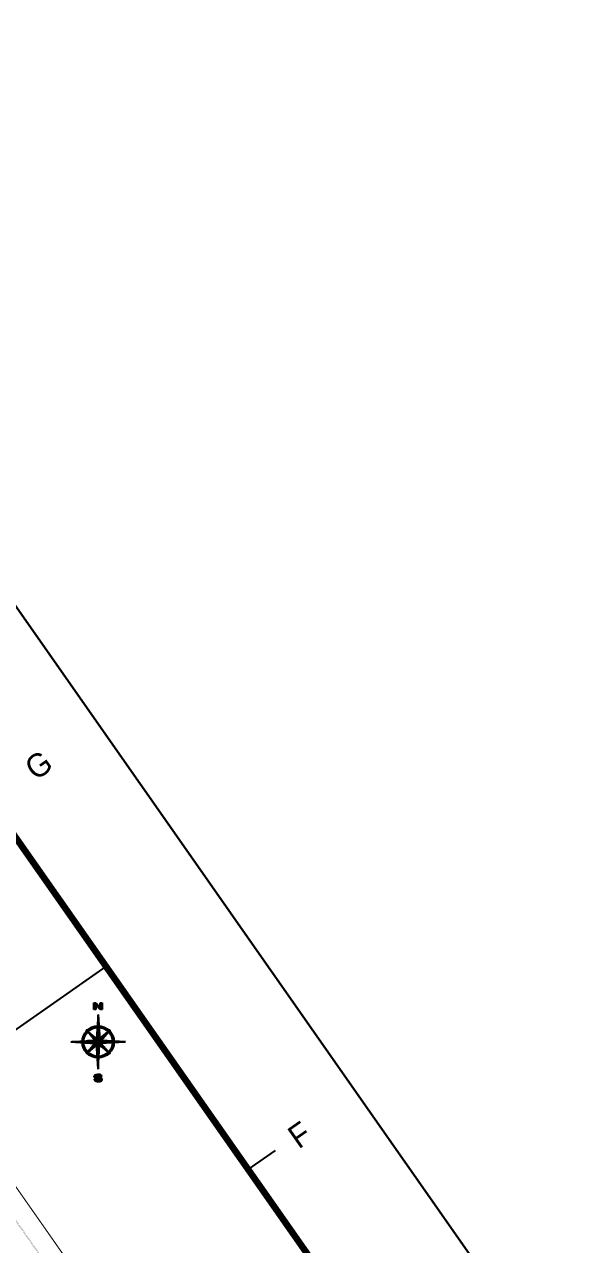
# Model space of a CAD drawing. Header units: millimetres. Extents: x 152904052 to 153933663, y 538271515 to 539240469.
# Drawn here: x 153655708 to 153738676, y 539056459 to 539240469 of the extents above; entities that cross this region are included whole.
import ezdxf

# ---------------------------------------------------------------- set-up
doc = ezdxf.new("R2010")
doc.units = ezdxf.units.MM
doc.linetypes.add('HIDDEN', pattern=[5.08, 2.54, -2.54])
doc.layers.add('BORD', color=7, linetype='Continuous')
doc.layers.add('e-wire', color=4, linetype='Continuous')
doc.styles.add('굴림', font='Gulim.ttf')

# ---------------------------------------------------------------- blocks, each defined once
blk = doc.blocks.new('SHEET')
at = {"layer": 'e-wire', "color": 1, "true_color": 0xff0000}
blk.add_lwpolyline([(0, 0), (841, 0), (841, -594), (0, -594)], close=True, dxfattribs=at)

msp = doc.modelspace()

# ---------------------------------------------------------------- linework, layer by layer
at = {"layer": 'BORD', "linetype": 'Continuous', "lineweight": -3}
for p, q in [((153666174.7, 539091915.2), (153666174.7, 539092922.2)), ((153666174.7, 539092922.2), (153666480.7, 539092922.2)), ((153666236.8, 539091915.2), (153666236.8, 539092922.2)), ((153666310.3, 539091915.2), (153666310.3, 539092922.2)), ((153666383.8, 539091915.2), (153666383.8, 539092922.2)), ((153666457.2, 539091915.2), (153666457.2, 539092922.2)), ((153667133.7, 539091918.6), (153666463.7, 539092639.8)), ((153666463.7, 539092639.8), (153666463.7, 539091915.2)), ((153666480.7, 539092922.2), (153667130.3, 539092238.4)), ((153666530.7, 539092567.7), (153666530.7, 539092869.6)), ((153666604.2, 539092488.6), (153666604.2, 539092792.3)), ((153666677.7, 539092409.6), (153666677.7, 539092714.9)), ((153666751.1, 539092330.5), (153666751.1, 539092637.6)), ((153666824.6, 539092251.4), (153666824.6, 539092560.2)), ((153666898.1, 539092172.3), (153666898.1, 539092482.9)), ((153666971.6, 539092093.2), (153666971.6, 539092405.5)), ((153667045.1, 539092014.1), (153667045.1, 539092328.2)), ((153667118.5, 539091935), (153667118.5, 539092250.8)), ((153667130.3, 539092238.4), (153667130.3, 539092922.2)), ((153667130.3, 539092922.2), (153667436.4, 539092922.2)), ((153667192, 539091918.6), (153667192, 539092922.2)), ((153667265.5, 539091918.6), (153667265.5, 539092922.2)), ((153667339, 539091918.6), (153667339, 539092922.2)), ((153667412.4, 539091918.6), (153667412.4, 539092922.2)), ((153667436.4, 539092922.2), (153667436.4, 539091918.6)), ((153666463.7, 539091915.2), (153666174.7, 539091915.2)), ((153666820.1, 539091137.3), (153666593.5, 539087491.4)), ((153666820.1, 539091148.6), (153666820.1, 539087022)), ((153666820.1, 539091137.3), (153667060.8, 539087262.8)), ((153666824.6, 539087026.6), (153666824.6, 539091064)), ((153667436.4, 539091918.6), (153667133.7, 539091918.6)), ((153665000, 539088842.1), (153666579.4, 539087262.7)), ((153666593.5, 539087491.4), (153665000, 539088842.1)), ((153666350.7, 539087248.6), (153665000, 539088842.1)), ((153665361.1, 539088481), (153665000, 539088842.1)), ((153665054.8, 539088795.6), (153665046.5, 539088795.6)), ((153665141.5, 539088722.1), (153665119.9, 539088722.1)), ((153665228.2, 539088648.7), (153665193.4, 539088648.7)), ((153665314.9, 539088575.2), (153665266.9, 539088575.2)), ((153666898.1, 539087100.1), (153666898.1, 539089881.5)), ((153666971.6, 539087173.5), (153666971.6, 539088699)), ((153667046.6, 539087491.4), (153668640.2, 539088842.1)), ((153668640.2, 539088842.1), (153667060.8, 539087262.7)), ((153667289.5, 539087248.6), (153668640.2, 539088842.1)), ((153668279, 539088481), (153668640.2, 539088842.1)), ((153668367.7, 539088520.6), (153668367.7, 539088569.6)), ((153668441.1, 539088607.3), (153668441.1, 539088643.1)), ((153668514.6, 539088694), (153668514.6, 539088716.6)), ((153668588.1, 539088780.7), (153668588.1, 539088790.1)), ((153662693.5, 539087022), (153666579.4, 539087262.7)), ((153662693.5, 539087022), (153666820.1, 539087022)), ((153662693.5, 539087022), (153666350.7, 539086795.5)), ((153666809.9, 539087032.1), (153662856.9, 539087032.1)), ((153666736.5, 539087105.6), (153664043.1, 539087105.6)), ((153666350.7, 539086795.5), (153665000, 539085201.9)), ((153666579.4, 539086781.3), (153665000, 539085201.9)), ((153666663, 539087179.1), (153665229.2, 539087179.1)), ((153665401.6, 539088501.7), (153665340.4, 539088501.7)), ((153665488.3, 539088428.2), (153665413.9, 539088428.2)), ((153665575, 539088354.8), (153665487.3, 539088354.8)), ((153665661.7, 539088281.3), (153665560.8, 539088281.3)), ((153665748.3, 539088207.8), (153665634.3, 539088207.8)), ((153665835, 539088134.3), (153665707.8, 539088134.3)), ((153665921.7, 539088060.8), (153665781.3, 539088060.8)), ((153666008.4, 539087987.4), (153665854.7, 539087987.4)), ((153666095.1, 539087913.9), (153665928.2, 539087913.9)), ((153666181.8, 539087840.4), (153666001.7, 539087840.4)), ((153666268.5, 539087766.9), (153666075.2, 539087766.9)), ((153666355.2, 539087693.5), (153666148.6, 539087693.5)), ((153666441.9, 539087620), (153666222.1, 539087620)), ((153666528.5, 539087546.5), (153666295.6, 539087546.5)), ((153666310.3, 539086512.2), (153666310.3, 539086747.8)), ((153666350.7, 539086795.5), (153666579.4, 539086781.3)), ((153666592.4, 539087473), (153666369.1, 539087473)), ((153666383.8, 539086585.7), (153666383.8, 539086793.4)), ((153666589.5, 539087252.6), (153666415.3, 539087252.6)), ((153666587.8, 539087399.5), (153666442.6, 539087399.5)), ((153666457.2, 539086659.2), (153666457.2, 539086788.8)), ((153666583.3, 539087326.1), (153666516, 539087326.1)), ((153666530.7, 539086732.7), (153666530.7, 539086784.2)), ((153666820.1, 539082941.6), (153666579.2, 539086781.1)), ((153666593.5, 539087491.4), (153666579.4, 539087262.7)), ((153666820.1, 539087022), (153666579.4, 539087262.7)), ((153666820.1, 539087022), (153666579.4, 539086781.3)), ((153666820.1, 539086738.2), (153666582, 539086738.2)), ((153666820.1, 539086811.7), (153666609.8, 539086811.7)), ((153666820.1, 539086885.2), (153666683.2, 539086885.2)), ((153666820.1, 539086958.7), (153666756.7, 539086958.7)), ((153666820.1, 539087022), (153667060.8, 539087262.7)), ((153666820.1, 539087022), (153666820.1, 539082895.5)), ((153666820.1, 539087022), (153667060.8, 539086781.3)), ((153666820.1, 539087022), (153670946.6, 539087022)), ((153669923.8, 539086958.7), (153666883.4, 539086958.7)), ((153668737.7, 539086885.2), (153666956.9, 539086885.2)), ((153667551.5, 539086811.7), (153667030.4, 539086811.7)), ((153667045.1, 539087247), (153667045.1, 539087516.5)), ((153667046.6, 539086552.6), (153667060.8, 539086781.3)), ((153667103.9, 539086738.2), (153667058.1, 539086738.2)), ((153667289.5, 539087248.6), (153667060.8, 539087262.7)), ((153667289.5, 539086795.5), (153667060.8, 539086781.3)), ((153668640.2, 539085201.9), (153667060.8, 539086781.3)), ((153667118.5, 539087259.2), (153667118.5, 539087320.5)), ((153667192, 539087254.6), (153667192, 539087394)), ((153667265.5, 539087250.1), (153667265.5, 539087467.5)), ((153670946.6, 539087022), (153667289.5, 539087248.6)), ((153670946.6, 539087022), (153667289.5, 539086795.5)), ((153667289.5, 539086795.5), (153668640.2, 539085201.9)), ((153667339, 539087307), (153667339, 539087540.9)), ((153667412.4, 539087393.7), (153667412.4, 539087614.4)), ((153667485.9, 539087480.4), (153667485.9, 539087687.9)), ((153667559.4, 539087567), (153667559.4, 539087761.4)), ((153667632.9, 539087653.7), (153667632.9, 539087834.8)), ((153667706.4, 539087740.4), (153667706.4, 539087908.3)), ((153667779.8, 539087827.1), (153667779.8, 539087981.8)), ((153667853.3, 539087913.8), (153667853.3, 539088055.3)), ((153667926.8, 539088000.5), (153667926.8, 539088128.8)), ((153668000.3, 539088087.2), (153668000.3, 539088202.2)), ((153668073.7, 539088173.9), (153668073.7, 539088275.7)), ((153668147.2, 539088260.6), (153668147.2, 539088349.2)), ((153668220.7, 539088347.3), (153668220.7, 539088422.7)), ((153668294.2, 539088433.9), (153668294.2, 539088496.1)), ((153666593.5, 539086552.6), (153665000, 539085201.9)), ((153665061.1, 539085263.1), (153665061.1, 539085274.1)), ((153665134.6, 539085336.6), (153665134.6, 539085360.8)), ((153665208.1, 539085410.1), (153665208.1, 539085447.5)), ((153665281.6, 539085483.5), (153665281.6, 539085534.2)), ((153665355.1, 539085557), (153665355.1, 539085620.9)), ((153665428.5, 539085630.5), (153665428.5, 539085707.6)), ((153665502, 539085704), (153665502, 539085794.2)), ((153665575.5, 539085777.5), (153665575.5, 539085880.9)), ((153665649, 539085850.9), (153665649, 539085967.6)), ((153665722.4, 539085924.4), (153665722.4, 539086054.3)), ((153665795.9, 539085997.9), (153665795.9, 539086141)), ((153665869.4, 539086071.4), (153665869.4, 539086227.7)), ((153665942.9, 539086144.8), (153665942.9, 539086314.4)), ((153666016.4, 539086218.3), (153666016.4, 539086401.1)), ((153666089.8, 539086291.8), (153666089.8, 539086487.8)), ((153666163.3, 539086365.3), (153666163.3, 539086574.4)), ((153666236.8, 539086438.8), (153666236.8, 539086661.1)), ((153666820.1, 539086664.8), (153666586.6, 539086664.8)), ((153666820.1, 539086591.3), (153666591.1, 539086591.3)), ((153666820.1, 539086517.8), (153666595.7, 539086517.8)), ((153666820.1, 539086444.3), (153666600.2, 539086444.3)), ((153666820.1, 539086370.8), (153666604.8, 539086370.8)), ((153666820.1, 539086297.4), (153666609.3, 539086297.4)), ((153666820.1, 539086223.9), (153666613.9, 539086223.9)), ((153666820.1, 539086150.4), (153666618.4, 539086150.4)), ((153666820.1, 539086076.9), (153666623, 539086076.9)), ((153666820.1, 539086003.5), (153666627.5, 539086003.5)), ((153666820.1, 539085930), (153666632.1, 539085930)), ((153666820.1, 539085856.5), (153666636.6, 539085856.5)), ((153666820.1, 539085783), (153666641.2, 539085783)), ((153666820.1, 539085709.5), (153666645.7, 539085709.5)), ((153666820.1, 539085636.1), (153666650.3, 539085636.1)), ((153666820.1, 539085562.6), (153666654.8, 539085562.6)), ((153666820.1, 539085489.1), (153666659.4, 539085489.1)), ((153666820.1, 539085415.6), (153666663.9, 539085415.6)), ((153666820.1, 539085342.2), (153666668.5, 539085342.2)), ((153666820.1, 539085268.7), (153666673.1, 539085268.7)), ((153666820.1, 539085195.2), (153666677.6, 539085195.2)), ((153666820.1, 539085121.7), (153666682.2, 539085121.7)), ((153666820.1, 539085048.2), (153666686.7, 539085048.2)), ((153666820.1, 539084974.8), (153666691.3, 539084974.8)), ((153666820.1, 539084901.3), (153666695.8, 539084901.3)), ((153666820.1, 539082895.5), (153667046.6, 539086552.6)), ((153667046.6, 539086552.6), (153668640.2, 539085201.9)), ((153667250.8, 539086591.3), (153667049, 539086591.3)), ((153667177.3, 539086664.8), (153667053.6, 539086664.8)), ((153667324.3, 539086517.8), (153667087.7, 539086517.8)), ((153667397.8, 539086444.3), (153667174.4, 539086444.3)), ((153667471.2, 539086370.8), (153667261.1, 539086370.8)), ((153667544.7, 539086297.4), (153667347.8, 539086297.4)), ((153667618.2, 539086223.9), (153667434.5, 539086223.9)), ((153667691.7, 539086150.4), (153667521.1, 539086150.4)), ((153667765.2, 539086076.9), (153667607.8, 539086076.9)), ((153667838.6, 539086003.5), (153667694.5, 539086003.5)), ((153667912.1, 539085930), (153667781.2, 539085930)), ((153667985.6, 539085856.5), (153667867.9, 539085856.5)), ((153668059.1, 539085783), (153667954.6, 539085783)), ((153668132.5, 539085709.5), (153668041.3, 539085709.5)), ((153668206, 539085636.1), (153668128, 539085636.1)), ((153668279.5, 539085562.6), (153668214.7, 539085562.6)), ((153668353, 539085489.1), (153668301.3, 539085489.1)), ((153668426.5, 539085415.6), (153668388, 539085415.6)), ((153668499.9, 539085342.2), (153668474.7, 539085342.2)), ((153668573.4, 539085268.7), (153668561.4, 539085268.7)), ((153666820.1, 539084827.8), (153666700.4, 539084827.8)), ((153666820.1, 539084754.3), (153666704.9, 539084754.3)), ((153666820.1, 539084680.8), (153666709.5, 539084680.8)), ((153666820.1, 539084607.4), (153666714, 539084607.4)), ((153666820.1, 539084533.9), (153666718.6, 539084533.9)), ((153666820.1, 539084460.4), (153666723.1, 539084460.4)), ((153666820.1, 539084386.9), (153666727.7, 539084386.9)), ((153666820.1, 539084313.5), (153666732.2, 539084313.5)), ((153666820.1, 539084240), (153666736.8, 539084240)), ((153666820.1, 539084166.5), (153666741.3, 539084166.5)), ((153666820.1, 539084093), (153666745.9, 539084093)), ((153666820.1, 539084019.5), (153666750.4, 539084019.5)), ((153666820.1, 539083946.1), (153666755, 539083946.1)), ((153666820.1, 539083872.6), (153666759.5, 539083872.6)), ((153666820.1, 539083799.1), (153666764.1, 539083799.1)), ((153666820.1, 539083725.6), (153666768.6, 539083725.6)), ((153666820.1, 539083652.2), (153666773.2, 539083652.2)), ((153666820.1, 539083578.7), (153666777.7, 539083578.7)), ((153666820.1, 539083505.2), (153666782.3, 539083505.2)), ((153666820.1, 539083431.7), (153666786.8, 539083431.7)), ((153666820.1, 539083358.2), (153666791.4, 539083358.2)), ((153666820.1, 539083284.8), (153666796, 539083284.8)), ((153666820.1, 539083211.3), (153666800.5, 539083211.3)), ((153666820.1, 539083137.8), (153666805.1, 539083137.8)), ((153666820.1, 539083064.3), (153666809.6, 539083064.3)), ((153666493.3, 539081359.6), (153666206.8, 539081362.5)), ((153666206.8, 539081362.5), (153666221.3, 539081316.2)), ((153666221.3, 539081316.2), (153666256, 539081249.6)), ((153666241.5, 539081874.4), (153666227, 539081784.8)), ((153666227, 539081784.8), (153666241.5, 539081735.6)), ((153666236.8, 539081751.6), (153666236.8, 539081845.2)), ((153666236.8, 539081286.4), (153666236.8, 539081362.1)), ((153666273.3, 539081935.2), (153666241.5, 539081874.4)), ((153666241.5, 539081735.6), (153666293.6, 539081648.8)), ((153666256, 539081249.6), (153666308.1, 539081183.1)), ((153666400.7, 539082030.6), (153666273.3, 539081935.2)), ((153666293.6, 539081648.8), (153666415.2, 539081573.6)), ((153666308.1, 539081183.1), (153666374.6, 539081139.7)), ((153666310.3, 539081638.5), (153666310.3, 539081962.9)), ((153666310.3, 539081180.3), (153666310.3, 539081361.4)), ((153666383.8, 539081593), (153666383.8, 539082017.9)), ((153666383.8, 539081135.8), (153666383.8, 539081360.7)), ((153666542.5, 539082079.8), (153666400.7, 539082030.6)), ((153666415.2, 539081573.6), (153666502, 539081541.8)), ((153666457.2, 539081558.2), (153666457.2, 539082050.2)), ((153666457.2, 539081103.8), (153666457.2, 539081359.9)), ((153666510.7, 539081313.3), (153666493.3, 539081359.6)), ((153666502, 539081541.8), (153666693, 539081510)), ((153666525.1, 539081284.4), (153666510.7, 539081313.3)), ((153666528, 539081272.8), (153666525.1, 539081284.4)), ((153666528, 539081848.4), (153666536.7, 539081854.2)), ((153666539.6, 539081790.6), (153666528, 539081848.4)), ((153666626.4, 539081217.8), (153666528, 539081272.8)), ((153666530.7, 539081850.2), (153666530.7, 539082075.7)), ((153666530.7, 539081537), (153666530.7, 539081835)), ((153666530.7, 539081076.6), (153666530.7, 539081271.3)), ((153666536.7, 539081854.2), (153666577.2, 539081903.4)), ((153666559.9, 539081758.7), (153666539.6, 539081790.6)), ((153666748, 539082111.6), (153666542.5, 539082079.8)), ((153666626.4, 539081715.3), (153666559.9, 539081758.7)), ((153666577.2, 539081903.4), (153666617.7, 539081932.3)), ((153666604.2, 539081922.6), (153666604.2, 539082089.4)), ((153666604.2, 539081524.8), (153666604.2, 539081729.8)), ((153666604.2, 539081059.6), (153666604.2, 539081230.2)), ((153666617.7, 539081932.3), (153666716.1, 539081952.5)), ((153666782.7, 539081692.2), (153666626.4, 539081715.3)), ((153666762.4, 539081191.8), (153666626.4, 539081217.8)), ((153666677.7, 539081944.6), (153666677.7, 539082100.7)), ((153666677.7, 539081512.5), (153666677.7, 539081707.8)), ((153666677.7, 539081046.1), (153666677.7, 539081208)), ((153666693, 539081510), (153666889.8, 539081478.2)), ((153666716.1, 539081952.5), (153666863.7, 539081967)), ((153666875.3, 539082114.5), (153666748, 539082111.6)), ((153666751.1, 539081956), (153666751.1, 539082111.7)), ((153666751.1, 539081500.6), (153666751.1, 539081696.9)), ((153666751.1, 539081042.1), (153666751.1, 539081193.9)), ((153666936.1, 539081203.4), (153666762.4, 539081191.8)), ((153667063.4, 539081643), (153666782.7, 539081692.2)), ((153666820.1, 539082990.9), (153666814.2, 539082990.9)), ((153666824.6, 539081963.2), (153666824.6, 539082113.4)), ((153666824.6, 539081488.7), (153666824.6, 539081684.9)), ((153666824.6, 539081038.2), (153666824.6, 539081195.9)), ((153666863.7, 539081967), (153667025.8, 539081941)), ((153667066.3, 539082091.4), (153666875.3, 539082114.5)), ((153666889.8, 539081478.2), (153667054.7, 539081452.1)), ((153666898.1, 539081961.5), (153666898.1, 539082111.8)), ((153666898.1, 539081476.8), (153666898.1, 539081672)), ((153666898.1, 539081037.8), (153666898.1, 539081200.8)), ((153667066.3, 539081241), (153666936.1, 539081203.4)), ((153666971.6, 539081949.7), (153666971.6, 539082102.9)), ((153666971.6, 539081465.2), (153666971.6, 539081659.1)), ((153666971.6, 539081044.2), (153666971.6, 539081213.6)), ((153667025.8, 539081941), (153666985.3, 539081935.2)), ((153666985.3, 539081935.2), (153667046, 539081912)), ((153667045.1, 539081912.4), (153667045.1, 539082094)), ((153667045.1, 539081453.6), (153667045.1, 539081646.2)), ((153667045.1, 539081050.6), (153667045.1, 539081234.8)), ((153667046, 539081912), (153667101, 539081862.9)), ((153667054.7, 539081452.1), (153667127.1, 539081408.7)), ((153667208.1, 539081614.1), (153667063.4, 539081643)), ((153667185, 539082050.9), (153667066.3, 539082091.4)), ((153667127.1, 539081278.6), (153667066.3, 539081241)), ((153667101, 539081862.9), (153667127.1, 539081796.3)), ((153667118.5, 539081818.2), (153667118.5, 539082073.6)), ((153667118.5, 539081413.9), (153667118.5, 539081632)), ((153667118.5, 539081069.2), (153667118.5, 539081273.3)), ((153667127.1, 539081796.3), (153667396.2, 539081796.3)), ((153667127.1, 539081408.7), (153667147.3, 539081365.3)), ((153667144.4, 539081301.7), (153667127.1, 539081278.6)), ((153667147.3, 539081365.3), (153667144.4, 539081301.7)), ((153667303.6, 539081978.6), (153667185, 539082050.9)), ((153667192, 539081796.3), (153667192, 539082046.6)), ((153667192, 539081095), (153667192, 539081617.3)), ((153667300.7, 539081579.4), (153667208.1, 539081614.1)), ((153667237.1, 539081110.8), (153667341.2, 539081171.5)), ((153667265.5, 539081796.3), (153667265.5, 539082001.8)), ((153667265.5, 539081127.4), (153667265.5, 539081592.6)), ((153667378.9, 539081527.3), (153667300.7, 539081579.4)), ((153667373.1, 539081894.7), (153667303.6, 539081978.6)), ((153667339, 539081796.3), (153667339, 539081935.9)), ((153667339, 539081169.4), (153667339, 539081553.9)), ((153667341.2, 539081171.5), (153667399.1, 539081226.5)), ((153667396.2, 539081796.3), (153667373.1, 539081894.7)), ((153667442.5, 539081440.6), (153667378.9, 539081527.3)), ((153667399.1, 539081226.5), (153667431, 539081284.4)), ((153667412.4, 539081250.7), (153667412.4, 539081481.5)), ((153667431, 539081284.4), (153667451.2, 539081359.6)), ((153667451.2, 539081359.6), (153667442.5, 539081440.6)), ((153666374.6, 539081139.7), (153666507.8, 539081081.9)), ((153666507.8, 539081081.9), (153666658.2, 539081047.2)), ((153666658.2, 539081047.2), (153666872.4, 539081035.6)), ((153666872.4, 539081035.6), (153667072.1, 539081052.9)), ((153667072.1, 539081052.9), (153667237.1, 539081110.8))]:
    msp.add_line(p, q, dxfattribs=at)
at = {"layer": 'BORD'}
msp.add_line((153689473.5, 539067762.6), (153693569.2, 539070630.5), dxfattribs=at)
for points in [[(153244756.3, 538271514.8), (153933663.1, 538753892.5), (153592958.7, 539240468.9), (152904051.9, 538758091.1)], [(153545158.5, 539012348.7), (153668031.3, 539098385.1), (153734561.4, 539003370.3), (153611688.6, 538917333.8)]]:
    msp.add_lwpolyline(points, close=True, dxfattribs=at)
at = {"layer": 'BORD', "const_width": 1000}
msp.add_lwpolyline([(153253763.5, 538302237.2), (152936002.2, 538756047.4), (153588047.2, 539212614.3), (153905808.6, 538758804)], close=True, dxfattribs=at)
at = {"layer": 'BORD', "color": 1, "linetype": 'HIDDEN', "ltscale": 2500, "const_width": 171.5}
msp.add_lwpolyline([(153569829.8, 539024908.5), (153645496, 539077931.7), (153703192.1, 538995480.2), (153627454.7, 538942405.2)], close=True, dxfattribs=at)
at = {"layer": 'BORD', "color": 8, "ltscale": 0.0008, "const_width": 25}
msp.add_lwpolyline([(153678255.9, 538995015.9), (153682439.1, 539020161.6), (153643793.7, 539075353), (153572732.2, 539025595.2), (153624096, 538952240.2), (153638572.1, 538962376.4, -0.19891237), (153640346.7, 538962769.9), (153646480.9, 538961688.3), (153659172.9, 538970575.4), (153654111.1, 538977804.4, -0.41421356), (153654172.5, 538978152.6), (153655174.6, 538978854.2, -0.41414579), (153655522.7, 538978792.9), (153659750.5, 538972757.6, -0.42140705), (153659003.9, 538968802.5), (153651111.2, 538963297.9), (153648939.4, 538960792.7), (153647004.5, 538959443.2), (153643841.7, 538957823.1)], format="xyb", dxfattribs=at)
msp.add_lwpolyline([(153667724.1, 539040958.8), (153643798.8, 539075127.7)], dxfattribs=at)
at = {"layer": 'BORD', "linetype": 'Continuous', "lineweight": -3}
for radius in [2407.1, 2235.8, 2224, 2212.3, 2200.8, 2189.4, 2177.9]:
    msp.add_circle((153666820.1, 539087022), radius, dxfattribs=at)

# ---------------------------------------------------------------- block references
at = {"color": 1, "xscale": 999.9999992168825, "yscale": 999.9999992168825, "zscale": 999.9999992168825, "rotation": 35.00000001815084}
msp.add_blockref('SHEET', (152904051.9, 538758091.1), dxfattribs=at)

# ---------------------------------------------------------------- texts
at = {"layer": 'BORD', "style": '굴림'}
for s, p in [('G', (153657395.5, 539126333.6)), ('F', (153697066.5, 539070782))]:
    msp.add_text(s, height=3500, rotation=34.999999, dxfattribs=at).set_placement(p)

doc.saveas('drawing.dxf')
